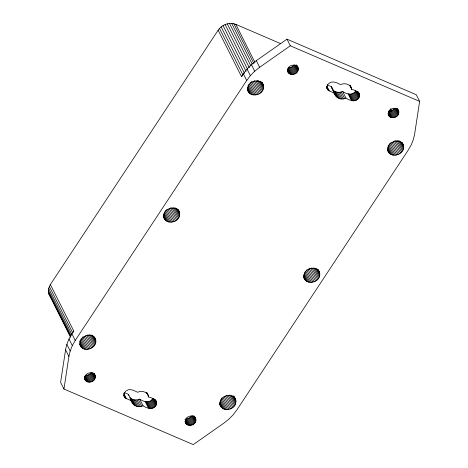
<?xml version="1.0" encoding="UTF-8"?>
<svg xmlns="http://www.w3.org/2000/svg" width="468" height="468" viewBox="0 0 468 468"><rect width="100%" height="100%" fill="white"/><g stroke="black" fill="none" stroke-linecap="round" stroke-linejoin="round"><path stroke-width="0.7" d="M50.585 296.905C47.508 293.506 47.9 288.165 50.374 284.538L218.146 30.174C221.861 24.628 229.519 21.78 235.819 24.354L280.724 43.653M80.765 346.49C75.951 337.995 91.599 330.168 95.49 339.136C98.467 348.069 82.719 353.983 79.788 344.553M95.238 377.752C96.484 371.106 85.726 371.364 84.831 377.103C83.585 383.748 94.343 383.491 95.238 377.752L92.81 372.926M179.548 215.584C181.42 205.616 165.286 206.008 163.946 214.613C162.074 224.581 178.209 224.19 179.548 215.584L175.652 207.839M143.056 405.809C136.369 408.704 131.607 404.229 129.917 397.578C132.321 400.321 136.527 400.579 139.716 399.169L143.056 405.809C146.683 408.271 152.913 410.29 155.856 405.715C159.056 401.076 152.556 397.671 148.801 397.098L146.373 392.266M195.805 420.978C197.057 414.332 186.299 414.595 185.404 420.328C184.158 426.974 194.91 426.717 195.805 420.978L193.073 415.549M263.437 88.405C265.309 78.437 249.175 78.829 247.835 87.434C245.957 97.402 262.098 97.011 263.437 88.405L259.869 81.303M235.743 402.977C237.615 393.009 221.481 393.395 220.141 402.006C218.269 411.975 234.404 411.583 235.743 402.977L232.175 395.875M298.174 70.077C299.421 63.432 288.662 63.695 287.767 69.428C286.521 76.073 297.279 75.816 298.174 70.077L295.747 65.251M319.632 275.792C321.504 265.824 305.364 266.216 304.024 274.821C302.152 284.79 318.293 284.398 319.632 275.792L316.058 268.696M345.992 98.134C339.306 101.029 334.544 96.56 332.853 89.903C335.258 92.646 339.47 92.904 342.652 91.494L345.992 98.134C349.619 100.597 355.85 102.615 358.792 98.046C361.992 93.401 355.493 89.996 351.737 89.423L349.614 85.199M388.615 152.34C383.801 143.84 399.456 136.012 403.346 144.981C406.323 153.913 390.569 159.828 387.644 150.404M398.742 113.303C399.994 106.657 389.236 106.92 388.341 112.659C387.094 119.305 397.847 119.042 398.742 113.303L396.314 108.477M50.374 284.538L73.745 331.011C69.796 336.662 66.684 342.974 65.573 349.836L60.606 382.385L63.946 389.025L193.249 444.6L223.932 423.101L228.852 419.188L233.199 414.765L236.872 409.921L408.336 149.959L411.267 144.793L413.39 139.417L414.66 133.936L419.632 101.386L416.292 94.747L286.983 39.172L256.306 60.664C250.321 64.906 245.372 70.428 241.523 76.647L218.146 30.174M63.946 389.025L68.913 356.47L70.188 350.994L72.312 345.612L75.237 340.452L246.706 80.484L250.38 75.641L254.721 71.218L259.641 67.304L290.324 45.805L419.632 101.386M73.061 332.268L73.745 331.011M342.652 91.494C346.384 94.355 353.457 95.922 355.885 90.617M241.523 76.647L242.541 75.342M291.81 74.506L288.469 67.866L291.225 67.392L294.12 65.046L297.461 71.686M88.873 382.18L85.533 375.541L89.148 374.64L91.184 372.721L94.524 379.355M139.716 399.169C143.343 401.632 149.573 403.65 152.515 399.081L155.856 405.715M392.377 117.731L389.037 111.091L392.652 110.191L394.694 108.272L398.034 114.912M189.441 425.406L186.1 418.766L189.715 417.865L191.757 415.947L195.097 422.586M243.705 74.125L242.88 74.903L219.51 28.431M327.208 84.854L331.438 86.674L336.194 96.543M326.875 88.218L328.6 90.576L334.778 93.313M124.272 392.529L128.501 394.349L133.257 404.217M123.932 395.893L125.664 398.25L131.841 400.988M148.801 397.098C148.192 391.95 141.74 390.172 137.586 392.278C134.199 390.569 129.519 387.937 126.038 390.991C124.254 392.371 123.254 395.068 124.541 397.098M351.737 89.423C351.129 84.275 344.676 82.497 340.523 84.603C337.135 82.894 332.455 80.262 328.975 83.316C327.19 84.696 326.19 87.393 327.477 89.429M397.718 109.073L398.631 110.887M397.309 108.64L398.83 111.659M396.741 108.248L398.865 112.472M395.425 108.09L398.461 114.122M394.126 108.997L397.467 115.637M393.442 109.647L396.776 116.28M392.652 110.191L395.992 116.83M391.798 110.618L395.132 117.257M390.622 108.705L391.722 110.869M390.528 109.366L391.505 111.302M390.885 110.916L394.226 117.556M390.002 110.05L390.651 111.343M389.961 111.08L393.301 117.72M388.458 111.571L391.494 117.603M388.241 112.507L390.669 117.333M388.112 113.314L389.932 116.936M388.095 113.999L389.306 116.415M388.2 114.578L388.809 115.789M402.047 142.401L403.346 144.981M401.696 142.272L403.644 146.145M401.105 142.202L403.703 147.367M399.619 140.868L403.515 148.613M398.549 140.809L403.094 149.842M397.256 140.692L402.451 151.024M395.752 140.494L401.597 152.112M394.401 140.815L400.567 153.083M393.225 141.634L399.391 153.902M391.938 142.278L398.104 154.545M390.575 142.728L396.741 154.99M389.505 143.612L395.349 155.23M388.773 144.928L393.968 155.259M388.095 146.028L392.64 155.066M387.837 147.56L391.406 154.662M387.703 148.894L390.3 154.06M387.738 150.047L389.364 153.276M358.476 92.208L359.389 94.015M358.067 91.775L359.588 94.793M357.499 91.383L359.629 95.607M357.072 91.611L359.5 96.437M356.189 91.225L359.219 97.256M355.452 91.406L358.792 98.046M354.884 92.132L358.225 98.771M354.2 92.781L357.54 99.415M350.093 85.357L351 87.165M349.959 85.234L351.48 88.253M353.416 93.325L356.751 99.965M352.556 93.752L355.896 100.392M351.649 94.05L354.984 100.69M350.719 94.214L354.06 100.848M349.801 94.226L353.135 100.866M348.912 94.097L352.252 100.737M348.087 93.828L351.427 100.468M341.307 91.974L344.647 98.613M339.926 92.26L343.26 98.9M338.54 92.348L341.88 98.988M337.194 92.237L340.534 98.877M335.919 91.927L339.259 98.561M334.755 91.424L338.089 98.064M333.719 90.745L337.059 97.385M331.438 86.674L335.035 94.483M333.386 91.342L335.509 95.566M326.91 86.147L329.337 90.973M326.781 86.954L328.6 90.576M326.319 86.732L327.974 90.055M286.983 39.172L290.324 45.805M296.794 65.134L298.058 67.655M296.601 65.116L298.256 68.433M296.174 65.023L298.297 69.246M294.858 64.865L297.894 70.896M293.553 65.772L296.893 72.411M292.869 66.415L296.209 73.055M292.085 66.965L295.425 73.605M291.225 67.392L294.565 74.032M290.318 67.69L293.658 74.33M289.388 67.854L292.728 74.488M287.884 68.34L290.921 74.377M287.668 69.282L290.096 74.108M287.539 70.089L289.364 73.71M287.522 70.773L288.738 73.183M287.633 71.352L288.241 72.563M256.306 60.664L259.641 67.304M235.819 24.354L254.972 62.437M233.842 23.71L253.966 63.724M262.086 82.415L263.268 84.772M261.618 82.064L263.566 85.936M231.719 23.4L252.17 64.063M260.699 81.35L263.624 87.159M251.38 64.578L254.721 71.218M258.471 80.595L263.016 89.634M229.507 23.441L250.93 66.041M257.178 80.484L262.367 90.815M227.278 23.821L249.35 67.714M256.002 80.929L261.518 91.903M254.323 80.607L260.489 92.875M225.102 24.541L247.502 69.077M247.04 69.001L250.38 75.641M253.147 81.426L259.313 93.694M251.532 81.426L258.026 94.337M223.037 25.57L246.086 71.399M250.497 82.52L256.663 94.782M221.153 26.881L244.53 73.353M249.754 84.053L255.271 95.022M243.366 73.85L246.706 80.484M248.695 84.72L253.89 95.045M248.017 85.819L252.562 94.858M247.753 87.352L251.328 94.454M247.297 88.042L250.222 93.852M247.332 89.195L249.28 93.068M247.239 89.546L248.537 92.132M318.158 269.58L319.457 272.165M317.807 269.451L319.755 273.324M316.894 268.737L319.814 274.546M314.666 267.988L319.211 277.027M313.367 267.877L318.562 278.203M311.869 267.673L317.714 279.291M310.84 268.644L316.684 280.262M309.015 268.17L315.508 281.081M308.049 269.463L314.215 281.724M306.686 269.907L312.858 282.175M305.943 271.44L311.466 282.415M304.89 272.113L310.079 282.438M304.533 273.856L308.751 282.245M303.948 274.739L307.517 281.841M303.492 275.43L306.417 281.239M303.527 276.582L305.475 280.455M303.428 276.939L304.726 279.519M178.197 209.6L179.379 211.957M177.729 209.243L179.677 213.115M176.816 208.529L179.735 214.338M174.582 207.78L179.127 216.819M173.289 207.669L178.483 217.994M171.791 207.464L177.629 219.082M170.434 207.792L176.606 220.054M169.258 208.611L175.424 220.873M167.971 209.254L174.137 221.516M166.608 209.699L172.774 221.967M165.537 210.588L171.382 222.206M164.806 211.905L170.001 222.23M164.128 212.999L168.673 222.037M163.543 213.888L167.439 221.633M163.414 215.221L166.333 221.031M163.449 216.374L165.397 220.247M163.467 216.953L164.648 219.311M234.064 396.343L235.574 399.344M233.596 395.986L235.872 400.509M233.005 395.922L235.93 401.731M230.777 395.167L235.322 404.206M229.484 395.056L234.679 405.382M228.308 395.501L233.824 406.476M226.629 395.179L232.795 407.447M225.453 395.998L231.619 408.266M224.16 396.642L230.332 408.909M223.125 397.736L228.969 409.354M221.733 397.975L227.577 409.594M221.001 399.292L226.196 409.617M220.323 400.392L224.868 409.424M220.059 401.924L223.634 409.02M219.609 402.615L222.528 408.424M219.638 403.767L221.586 407.64M219.662 404.34L220.843 406.698M194.729 416.643L195.694 418.556M194.232 416.017L195.893 419.334M194.109 416.526L195.928 420.147M192.488 415.765L195.525 421.797M191.19 416.672L194.53 423.312M190.505 417.316L193.84 423.955M189.715 417.865L193.056 424.505M188.861 418.293L192.196 424.932M187.949 418.591L191.289 425.231M187.024 418.755L190.359 425.389M185.521 419.246L188.557 425.277M185 419.58L187.732 425.008M185.176 420.989L186.995 424.611M185.158 421.674L186.369 424.09M184.959 421.65L185.872 423.464M155.493 399.771L156.452 401.69M155.434 400.052L156.651 402.468M154.867 399.66L156.686 403.281M153.832 398.677L156.564 404.112M152.948 398.291L156.283 404.931M151.948 399.807L155.288 406.446M151.263 400.45L154.604 407.09M147.022 392.909L148.543 395.928M146.776 392.658L147.385 393.863M150.48 401L153.814 407.64M149.62 401.427L152.96 408.067M148.713 401.725L152.047 408.365M147.783 401.883L151.123 408.523M146.864 401.901L150.199 408.541M145.975 401.772L149.315 408.412M145.15 401.503L148.491 408.143M138.37 399.649L141.71 406.288M136.989 399.935L140.324 406.575M135.603 400.023L138.943 406.663M134.257 399.912L137.598 406.552M132.982 399.602L136.323 406.236M131.818 399.099L135.153 405.738M130.783 398.42L134.123 405.054M131.186 400.345L132.573 403.24M123.669 393.219L126.401 398.648M123.844 394.629L125.664 398.25M123.827 395.314L125.038 397.724M94.518 337.2L95.49 339.136M93.84 336.428L95.788 340.3M92.927 335.714L95.846 341.523M91.769 335.024L95.665 342.769M90.698 334.959L95.244 343.998M89.4 334.848L94.594 345.173M87.902 334.649L93.746 346.267M86.872 335.615L92.717 347.233M85.369 335.79L91.541 348.052M84.082 336.433L90.248 348.695M82.719 336.884L88.891 349.146M81.976 338.411L87.498 349.385M80.923 339.084L86.118 349.409M80.244 340.183L84.79 349.216M79.659 341.067L83.55 348.812M79.852 343.05L82.45 348.21M79.888 344.202L81.508 347.431M94.162 373.411L95.121 375.33M93.805 373.09L95.32 376.108M93.536 373.3L95.361 376.921M49.339 286.422L72.715 332.894M91.921 372.534L94.957 378.571M71.902 333.813L75.237 340.452M48.666 288.393L71.715 334.222M90.617 373.446L93.957 380.086M48.368 290.382L71.095 335.568M89.932 374.09L93.272 380.73M48.461 292.342L70.861 336.878M48.941 294.202L70.569 337.217M89.148 374.64L92.488 381.274M88.288 375.067L91.629 381.707M87.381 375.365L90.722 382.005M68.972 338.978L72.312 345.612M86.451 375.523L89.792 382.163M84.948 376.015L87.984 382.052M84.427 376.354L87.159 381.783M84.603 377.758L86.428 381.379M84.585 378.448L85.802 380.858M84.339 378.32L84.948 379.525M84.392 378.425L85.305 380.232M66.848 344.354L70.188 350.994M65.573 349.836L68.913 356.47M331.695 87.844L332.169 88.932M128.501 394.349L128.758 395.519"/></g></svg>
